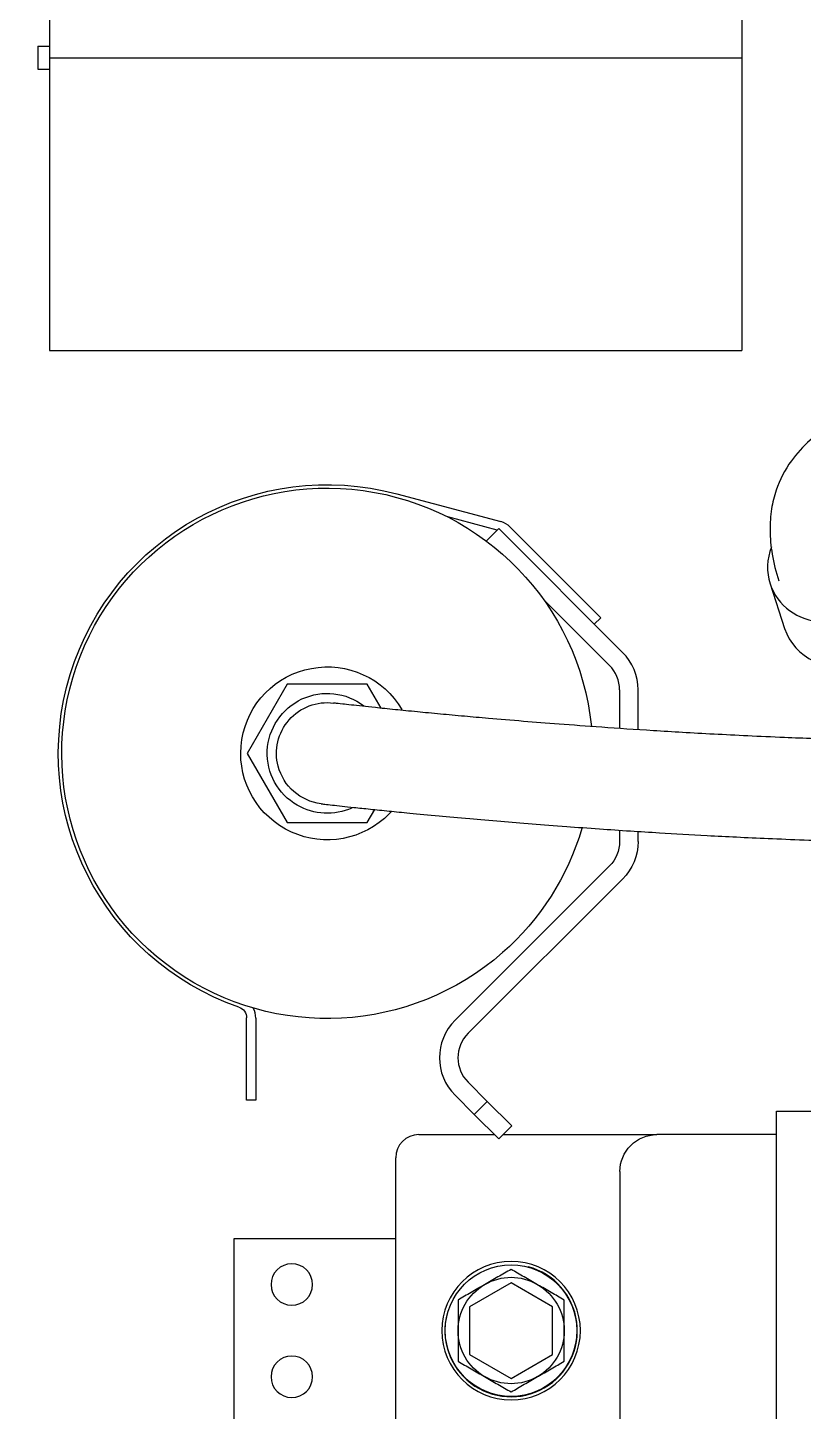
# Model space of a CAD drawing. Header units: millimetres. Extents: x 10462777 to 22643323, y 453826 to 1389191.
# Drawn here: x 11308573 to 11308909, y 586689 to 587289 of the extents above; entities that cross this region are included whole.
import ezdxf

# ---------------------------------------------------------------- set-up
doc = ezdxf.new("R2010")
doc.units = ezdxf.units.MM
doc.header["$LTSCALE"] = 200
doc.header["$MEASUREMENT"] = 0
doc.layers.add('2', color=2, linetype='CONTINUOUS')

msp = doc.modelspace()

# ---------------------------------------------------------------- linework, layer by layer
at = {"layer": '2', "color": 60, "linetype": 'Continuous'}
for p, q in [((11308582.86483, 587301.33391, 0), (11308582.86483, 587276.33356, 0)), ((11308882.86909, 587301.33391, 0), (11308882.86909, 587276.33356, 0)), ((11308577.86476, 587281.33363, 0), (11308582.86483, 587281.33363, 0)), ((11308577.86476, 587281.33363, 0), (11308577.86476, 587271.33349, 0)), ((11308582.86483, 587276.33356, 0), (11308882.86909, 587276.33356, 0)), ((11308582.86483, 587276.33356, 0), (11308582.86483, 587149.33175, 0)), ((11308582.86483, 587276.33356, 0), (11308882.86909, 587276.33356, 0)), ((11308882.86909, 587276.33356, 0), (11308882.86909, 587149.33175, 0)), ((11308577.86476, 587271.33349, 0), (11308582.86483, 587271.33349, 0)), ((11308582.86483, 587149.33175, 0), (11308882.86909, 587149.33175, 0)), ((11308777.48067, 587072.11949, 0), (11308772.12957, 587066.76838, 0)), ((11308831.13181, 587018.46835, 0), (11308777.48067, 587072.11949, 0)), ((11308895.06329, 587048.21469, 0), (11308901.36306, 587028.82599, 0)), ((11308825.47487, 587012.81142, 0), (11308796.97271, 587041.31358, 0)), ((11308685.91929, 587004.68395, 0), (11308668.59853, 586974.68352, 0)), ((11308720.5608, 587004.68395, 0), (11308685.91929, 587004.68395, 0)), ((11308726.57949, 586994.25927, 0), (11308720.5608, 587004.68395, 0)), ((11308829.86834, 587002.20466, 0), (11308829.86834, 586985.47311, 0)), ((11308837.86845, 586984.94093, 0), (11308837.86845, 587002.20466, 0)), ((11308668.59853, 586974.68352, 0), (11308685.91929, 586944.6831, 0)), ((11308720.5608, 586944.6831, 0), (11308723.80952, 586950.31005, 0)), ((11308685.91929, 586944.6831, 0), (11308720.5608, 586944.6831, 0)), ((11308829.86834, 586941.36348, 0), (11308829.86834, 586936.45373, 0)), ((11308837.86845, 586936.45373, 0), (11308837.86845, 586940.83952, 0)), ((11308825.47487, 586925.84698, 0), (11308758.5653, 586858.9374, 0)), ((11308831.13181, 586920.19004, 0), (11308764.22223, 586853.28047, 0)), ((11308764.22223, 586832.06696, 0), (11308772.53085, 586823.75834, 0)), ((11308758.5653, 586826.41003, 0), (11308766.87392, 586818.1014, 0)), ((11308766.87392, 586818.1014, 0), (11308772.53085, 586823.75834, 0)), ((11308772.53085, 586823.75834, 0), (11308783.13761, 586813.15159, 0)), ((11308777.48067, 586807.49465, 0), (11308766.87392, 586818.1014, 0)), ((11308783.13761, 586813.15159, 0), (11308777.48067, 586807.49465, 0)), ((11308782.86767, 586745.13312, 0), (11308764.86741, 586734.74067, 0)), ((11308800.86792, 586734.74067, 0), (11308782.86767, 586745.13312, 0)), ((11308764.86741, 586734.74067, 0), (11308764.86741, 586713.95576, 0)), ((11308800.86792, 586713.95576, 0), (11308800.86792, 586734.74067, 0)), ((11308764.86741, 586713.95576, 0), (11308782.86767, 586703.56331, 0)), ((11308782.86767, 586703.56331, 0), (11308800.86792, 586713.95576, 0))]:
    msp.add_line(p, q, dxfattribs=at)
at = {"layer": '2', "color": 111, "linetype": 'Continuous'}
for p, q in [((11308733.39289, 587087.21548, 0), (11308778.39452, 587075.15733, 0)), ((11308776.80304, 587071.4426, 0), (11308755.39351, 587077.17927, 0)), ((11308782.42917, 587072.82793, 0), (11308821.7367, 587033.52039, 0)), ((11308821.7367, 587033.52039, 0), (11308818.90824, 587030.69192, 0)), ((11308668.27982, 586824.22981, 0), (11308668.27982, 586859.94101, 0)), ((11308672.27988, 586859.92845, 0), (11308672.27988, 586824.22981, 0)), ((11308672.27988, 586824.22981, 0), (11308668.27982, 586824.22981, 0))]:
    msp.add_line(p, q, dxfattribs=at)
at = {"layer": '2', "color": 252, "linetype": 'Continuous'}
for p, q in [((11308897.8693, 586819.47207, 0), (11308967.8703, 586819.47207, 0)), ((11308897.8693, 586799.47178, 0), (11308897.8693, 586819.47207, 0)), ((11308742.8671, 586809.34942, 0), (11308775.62631, 586809.34942, 0)), ((11308779.34481, 586809.34942, 0), (11308846.02669, 586809.34942, 0)), ((11308897.86831, 586809.34942, 0), (11308846.02219, 586809.34942, 0)), ((11308732.86696, 586639.34701, 0), (11308732.86696, 586799.34928, 0)), ((11308897.8693, 586642.63481, 0), (11308897.8693, 586799.47178, 0)), ((11308829.98289, 586793.3492, 0), (11308829.98289, 586655.34724, 0)), ((11308662.86596, 586684.34765, 0), (11308662.86596, 586764.34879, 0)), ((11308662.86596, 586764.34879, 0), (11308732.86711, 586764.34879, 0))]:
    msp.add_line(p, q, dxfattribs=at)
at = {"layer": '2', "color": 252, "linetype": 'Continuous', "extrusion": (0, 0, -1)}
for centre, radius in [((-11308687.86632, 586744.3485, 0), 9.00013), ((-11308782.86767, 586724.34822, 0), 30.00043), ((-11308687.86632, 586704.34793, 0), 9.00013)]:
    msp.add_circle(centre, radius, dxfattribs=at)
at = {"layer": '2', "color": 252, "linetype": 'Continuous'}
msp.add_circle((11308782.86767, 586724.34822, 0), 28.5004, dxfattribs=at)
at = {"layer": '2', "color": 111, "linetype": 'Continuous', "extrusion": (0, 0, -1)}
for centre, radius, start, end in [((-11308703.24004, 586974.68352, 0), 116.50165, 289.20121217, 105.00000002), ((-11308663.27975, 586859.94101, 0), 5.00007, 109.20121217, 180)]:
    msp.add_arc(centre, radius, start, end, dxfattribs=at)
at = {"layer": '2', "color": 60, "linetype": 'Continuous', "extrusion": (0, 0, -1)}
for centre, radius, start, end in [((-11308703.24004, 586974.68352, 0), 115.00163, 228.71889888, 174.15077205), ((-11308703.24004, 586974.68352, 0), 37.50053, 228.71889888, 149.64826476), ((-11308703.24004, 586974.68352, 0), 26.00037, 300, 127.58250359), ((-11308703.24004, 586974.68352, 0), 26.00037, 245.88748586, 300), ((-11308703.24004, 586974.68352, 0), 37.50053, 222.41326911, 228.71889888), ((-11308703.24004, 586974.68352, 0), 115.00163, 196.43140183, 228.71889888), ((-11308814.86812, 586936.45373, 0), 15.00021, 180, 224.99999992), ((-11308814.86812, 586936.45373, 0), 23.00033, 180, 224.99999992)]:
    msp.add_arc(centre, radius, start, end, dxfattribs=at)
at = {"layer": '2', "color": 111, "linetype": 'Continuous'}
for centre, start, end in [((11308776.06512, 587066.46387, 0), 44.99999992, 74.99999998), ((11308663.27975, 586859.92845, 0), 0, 28.6343297)]:
    msp.add_arc(centre, 9.00013, start, end, dxfattribs=at)
at = {"layer": '2', "color": 60, "linetype": 'Continuous'}
for centre, radius, start, end in [((11308814.86812, 587002.20466, 0), 23.00033, 0, 44.99999992), ((11308814.86812, 587002.20466, 0), 15.00021, 0, 44.99999992), ((11308774.82898, 586842.67371, 0), 23.00033, 135.00000008, 224.99999992), ((11308774.82898, 586842.67371, 0), 15.00021, 135.00000008, 224.99999992)]:
    msp.add_arc(centre, radius, start, end, dxfattribs=at)
at = {"layer": '2', "color": 27, "linetype": 'Continuous', "extrusion": (0, 0, -1)}
for start, end in [(345.24533279, 97.21094813), (276.99719155, 345.24533279)]:
    msp.add_arc((-11308703.24004, 586974.68352, 0), 22.00031, start, end, dxfattribs=at)
at = {"layer": '2', "color": 252, "linetype": 'Continuous'}
for centre, radius, start, end in [((11308742.8671, 586799.34928, 0), 10.00014, 90, 180), ((11308782.86767, 586724.34822, 0), 28.67341, 164.99999994, 74.99999998), ((11308782.86767, 586724.34822, 0), 23.00033, 60, 120)]:
    msp.add_arc(centre, radius, start, end, dxfattribs=at)
at = {"layer": '2', "color": 252, "linetype": 'Continuous', "extrusion": (0, 0, -1)}
for start, end in [(0, 60), (120, 180), (300, 0), (180, 240), (240, 300)]:
    msp.add_arc((-11308782.86767, 586724.34822, 0), 23.00033, start, end, dxfattribs=at)
at = {"layer": '2', "color": 60, "linetype": 'Continuous'}
for centre, start_param, end_param in [((11308919.79111, 587056.24925, 0), 0, 3.562271298), ((11308919.79111, 587056.24925, 0), 5.622567152, 6.283185307), ((11308926.09088, 587036.86055, 0), 0, 3.141494679)]:
    msp.add_ellipse(centre, major_axis=(-24.72782, -8.03456), ratio=0.940508586, start_param=start_param, end_param=end_param, dxfattribs=at)
at = {"layer": '2', "color": 252, "linetype": 'Continuous', "extrusion": (0, 0, -1)}
msp.add_ellipse((11308846.02219, 586793.3492, 0), major_axis=(-16.0393, 0), ratio=0.99756405, start_param=0, end_param=1.570796327, dxfattribs=at)
at = {"layer": '2', "color": 27, "linetype": 'Continuous'}
for points, knots in [([(11309520.06228, 586995.34494, 0), (11309520.05974, 586995.34587, 0), (11309520.05199, 586995.3487, 0), (11309520.0288, 586995.35719, 0), (11309519.9761, 586995.37645, 0), (11309519.83255, 586995.4289, 0), (11309519.41846, 586995.57998, 0), (11309518.21274, 586996.01874, 0), (11309515.58786, 586996.96951, 0), (11309511.24696, 586998.53092, 0), (11309505.80673, 587000.47523, 0), (11309499.01699, 587002.88517, 0), (11309490.80294, 587005.77781, 0), (11309480.9501, 587009.21987, 0), (11309469.3069, 587013.25054, 0), (11309455.68409, 587017.91457, 0), (11309441.72205, 587022.64149, 0), (11309425.83357, 587027.96021, 0), (11309408.03331, 587033.84024, 0), (11309388.29948, 587040.24995, 0), (11309369.50489, 587046.25582, 0), (11309350.76567, 587052.14735, 0), (11309330.78492, 587058.31708, 0), (11309308.83462, 587064.95431, 0), (11309282.2494, 587072.79394, 0), (11309254.80819, 587080.60855, 0), (11309227.92866, 587087.94504, 0), (11309206.73107, 587093.52882, 0), (11309186.97964, 587098.53366, 0), (11309167.94849, 587103.16851, 0), (11309149.59365, 587107.43954, 0), (11309130.22789, 587111.70919, 0), (11309104.98928, 587116.92119, 0), (11309073.0605, 587122.72705, 0), (11309038.93263, 587127.5246, 0), (11309009.19449, 587130.1223, 0), (11308984.07014, 587130.72201, 0), (11308961.82907, 587129.39572, 0), (11308945.92422, 587126.56002, 0), (11308934.70996, 587123.13992, 0), (11308927.27393, 587120.13004, 0), (11308919.44143, 587115.91361, 0), (11308911.40285, 587110.01575, 0), (11308903.16147, 587101.03557, 0), (11308897.93575, 587090.79113, 0), (11308895.42105, 587080.47692, 0), (11308894.75678, 587071.21052, 0), (11308895.74176, 587060.76724, 0), (11308897.58336, 587053.36095, 0), (11308898.86603, 587049.45553, 0)], [0, 0, 0, 0, 0.003557012, 0.007095451, 0.012616646, 0.022357794, 0.039381856, 0.068632077, 0.117377441, 0.157366695, 0.194268348, 0.234479025, 0.270975506, 0.304079709, 0.34361468, 0.378242312, 0.4085395, 0.435017803, 0.468847028, 0.496262288, 0.518422997, 0.538789255, 0.558701427, 0.5783101, 0.598020505, 0.623579035, 0.638123806, 0.652085408, 0.664328763, 0.675067465, 0.687258895, 0.698204716, 0.711206035, 0.735327482, 0.762071468, 0.786961472, 0.809972117, 0.833613764, 0.858330738, 0.869729408, 0.879969266, 0.889880989, 0.903246588, 0.920693502, 0.942456356, 0.955039739, 0.968798132, 0.983769195, 1, 1, 1, 1]), ([(11309257.27746, 587034.1613, 0), (11309257.0627, 587033.75453, 0), (11309255.86399, 587031.6189, 0), (11309252.75165, 587027.38394, 0), (11309245.72762, 587020.89189, 0), (11309233.88221, 587013.25701, 0), (11309215.70342, 587005.19451, 0), (11309193.33599, 586998.27586, 0), (11309169.03695, 586992.80308, 0), (11309141.61637, 586988.18299, 0), (11309114.01747, 586984.91583, 0), (11309087.86535, 586982.73994, 0), (11309060.92806, 586981.06115, 0), (11309027.83653, 586979.85879, 0), (11308990.64642, 586979.48301, 0), (11308957.18939, 586979.7985, 0), (11308927.27952, 586980.53663, 0), (11308897.83848, 586981.62192, 0), (11308869.8415, 586982.98105, 0), (11308843.90063, 586984.50541, 0), (11308821.91555, 586985.9802, 0), (11308803.50798, 586987.33974, 0), (11308787.22018, 586988.63329, 0), (11308773.80664, 586989.76744, 0), (11308762.0264, 586990.81232, 0), (11308751.64556, 586991.77079, 0), (11308741.55679, 586992.73962, 0), (11308732.03229, 586993.69003, 0), (11308724.28677, 586994.49227, 0), (11308718.1193, 586995.1503, 0), (11308713.35074, 586995.67235, 0), (11308709.10912, 586996.14853, 0), (11308706.86604, 586996.40846, 0), (11308706.13194, 586996.49477, 0), (11308706.00053, 586996.51022, 0), (11308705.98439, 586996.51206, 0), (11308705.98379, 586996.5121, 0), (11308705.98383, 586996.51209, 0)], [0, 0, 0, 0, 0.005086332, 0.026539543, 0.049956748, 0.078854052, 0.10990669, 0.139550898, 0.163158198, 0.185478369, 0.212500255, 0.227315684, 0.24144297, 0.267816187, 0.292732515, 0.31725822, 0.34208547, 0.367132716, 0.400454603, 0.434312818, 0.468151983, 0.501046086, 0.532443639, 0.568375094, 0.596779425, 0.629070382, 0.665703276, 0.707187348, 0.754089872, 0.792291493, 0.834015288, 0.879552632, 0.94603353, 0.977762778, 0.992230537, 0.998696893, 1, 1, 1, 1]), ([(11308700.56954, 586952.84589, 0), (11308700.57141, 586952.84566, 0), (11308700.57783, 586952.84489, 0), (11308700.59873, 586952.84237, 0), (11308700.6481, 586952.83647, 0), (11308700.7862, 586952.82002, 0), (11308701.19146, 586952.77208, 0), (11308702.38301, 586952.63263, 0), (11308704.98948, 586952.33314, 0), (11308709.30379, 586951.85088, 0), (11308714.7035, 586951.26251, 0), (11308721.42951, 586950.54983, 0), (11308729.54666, 586949.71718, 0), (11308739.25076, 586948.75479, 0), (11308750.67339, 586947.66557, 0), (11308763.98003, 586946.45763, 0), (11308777.54447, 586945.2881, 0), (11308791.56208, 586944.14266, 0), (11308805.8435, 586943.04193, 0), (11308820.20844, 586942.00481, 0), (11308833.76407, 586941.08931, 0), (11308849.01979, 586940.12693, 0), (11308868.17686, 586939.02423, 0), (11308894.04676, 586937.74884, 0), (11308923.33347, 586936.62855, 0), (11308954.83721, 586935.84222, 0), (11308987.05264, 586935.49739, 0), (11309022.83304, 586935.7669, 0), (11309059.27801, 586936.90632, 0), (11309092.28502, 586938.87709, 0), (11309117.28947, 586941.10762, 0), (11309137.52522, 586943.42256, 0), (11309156.3664, 586946.03708, 0), (11309177.75122, 586949.73142, 0), (11309200.02089, 586954.65023, 0), (11309220.52584, 586960.51728, 0), (11309239.90443, 586967.61511, 0), (11309256.74393, 586975.67018, 0), (11309270.11563, 586984.27757, 0), (11309279.69559, 586992.2142, 0), (11309287.62232, 587000.40379, 0), (11309294.70238, 587010.20525, 0), (11309298.35731, 587017.80163, 0), (11309299.81264, 587021.69441, 0)], [0, 0, 0, 0, 0.003880399, 0.007739877, 0.013761331, 0.024383053, 0.042939603, 0.074802711, 0.127840037, 0.171283897, 0.211311804, 0.254850482, 0.294283621, 0.329968793, 0.372459881, 0.409534569, 0.441832122, 0.46991878, 0.497353752, 0.520628284, 0.54028311, 0.557248862, 0.582214411, 0.610112933, 0.639655443, 0.662341019, 0.685381691, 0.708947682, 0.733266536, 0.755073189, 0.773649108, 0.785243786, 0.799625413, 0.817327, 0.838747611, 0.861443199, 0.882035124, 0.90817901, 0.930885478, 0.945825901, 0.960876615, 0.980453066, 1, 1, 1, 1])]:
    msp.add_open_spline(points, degree=3, knots=knots, dxfattribs=at)
at = {"layer": '2', "color": 252, "linetype": 'Continuous'}
for points, knots in [([(11308782.86767, 586750.90671, 0), (11308780.98639, 586749.82055, 0), (11308779.09137, 586748.72646, 0), (11308775.26172, 586746.51541, 0), (11308773.32679, 586745.39828, 0), (11308771.3675, 586744.26708, 0)], [0, 0, 0, 0, 0.5, 0.5, 1, 1, 1, 1]), ([(11308794.36783, 586744.26708, 0), (11308793.39476, 586744.82889, 0), (11308792.41744, 586745.39314, 0), (11308790.45906, 586746.52381, 0), (11308789.49034, 586747.0831, 0), (11308786.61117, 586748.74539, 0), (11308784.72751, 586749.83292, 0), (11308782.86767, 586750.90671, 0)], [0, 0, 0, 0, 0.25, 0.25, 0.5, 0.5, 1, 1, 1, 1]), ([(11308771.3675, 586744.26708, 0), (11308770.87951, 586743.98534, 0), (11308770.38908, 586743.70219, 0), (11308769.41278, 586743.13853, 0), (11308768.92633, 586742.85767, 0), (11308767.47181, 586742.0179, 0), (11308766.50862, 586741.46181, 0), (11308763.63615, 586739.80339, 0), (11308761.74392, 586738.7109, 0), (11308759.86734, 586737.62746, 0)], [0, 0, 0, 0, 0.125, 0.125, 0.25, 0.25, 0.5, 0.5, 1, 1, 1, 1]), ([(11308805.86799, 586737.62746, 0), (11308804.93207, 586738.16782, 0), (11308803.98604, 586738.71401, 0), (11308802.07812, 586739.81555, 0), (11308801.12164, 586740.36777, 0), (11308798.2434, 586742.02953, 0), (11308796.31263, 586743.14425, 0), (11308794.36783, 586744.26708, 0)], [0, 0, 0, 0, 0.25, 0.25, 0.5, 0.5, 1, 1, 1, 1]), ([(11308759.86734, 586737.62746, 0), (11308759.86734, 586735.45515, 0), (11308759.86734, 586733.26697, 0), (11308759.86734, 586728.84487, 0), (11308759.86734, 586726.61061, 0), (11308759.86734, 586724.34822, 0)], [0, 0, 0, 0, 0.5, 0.5, 1, 1, 1, 1]), ([(11308805.86799, 586724.34822, 0), (11308805.86799, 586724.9117, 0), (11308805.86799, 586725.478, 0), (11308805.86799, 586726.60533, 0), (11308805.86799, 586727.16705, 0), (11308805.86799, 586728.84658, 0), (11308805.86799, 586729.95877, 0), (11308805.86799, 586733.27561, 0), (11308805.86799, 586735.46058, 0), (11308805.86799, 586737.62746, 0)], [0, 0, 0, 0, 0.125, 0.125, 0.25, 0.25, 0.5, 0.5, 1, 1, 1, 1]), ([(11308759.86734, 586724.34822, 0), (11308759.86734, 586723.78474, 0), (11308759.86734, 586723.21843, 0), (11308759.86734, 586722.0911, 0), (11308759.86734, 586721.52939, 0), (11308759.86734, 586719.84986, 0), (11308759.86734, 586718.73766, 0), (11308759.86734, 586715.42082, 0), (11308759.86734, 586713.23586, 0), (11308759.86734, 586711.06897, 0)], [0, 0, 0, 0, 0.125, 0.125, 0.25, 0.25, 0.5, 0.5, 1, 1, 1, 1]), ([(11308805.86799, 586711.06897, 0), (11308805.86799, 586713.24128, 0), (11308805.86799, 586715.42946, 0), (11308805.86799, 586719.85156, 0), (11308805.86799, 586722.08583, 0), (11308805.86799, 586724.34822, 0)], [0, 0, 0, 0, 0.5, 0.5, 1, 1, 1, 1]), ([(11308759.86734, 586711.06897, 0), (11308761.72719, 586709.99519, 0), (11308763.61085, 586708.90766, 0), (11308766.49002, 586707.24537, 0), (11308767.45874, 586706.68608, 0), (11308769.41712, 586705.55541, 0), (11308770.39443, 586704.99116, 0), (11308771.3675, 586704.42935, 0)], [0, 0, 0, 0, 0.5, 0.5, 0.75, 0.75, 1, 1, 1, 1]), ([(11308794.36783, 586704.42935, 0), (11308794.85582, 586704.71109, 0), (11308795.34625, 586704.99424, 0), (11308796.32255, 586705.55791, 0), (11308796.80901, 586705.83876, 0), (11308798.26352, 586706.67853, 0), (11308799.22672, 586707.23463, 0), (11308802.09918, 586708.89305, 0), (11308803.99142, 586709.98553, 0), (11308805.86799, 586711.06897, 0)], [0, 0, 0, 0, 0.125, 0.125, 0.25, 0.25, 0.5, 0.5, 1, 1, 1, 1]), ([(11308771.3675, 586704.42935, 0), (11308773.31231, 586703.30652, 0), (11308775.24307, 586702.19179, 0), (11308778.12131, 586700.53004, 0), (11308779.07779, 586699.97781, 0), (11308780.98571, 586698.87627, 0), (11308781.93174, 586698.33009, 0), (11308782.86767, 586697.78973, 0)], [0, 0, 0, 0, 0.5, 0.5, 0.75, 0.75, 1, 1, 1, 1]), ([(11308782.86767, 586697.78973, 0), (11308784.74894, 586698.87588, 0), (11308786.64396, 586699.96997, 0), (11308790.47361, 586702.18102, 0), (11308792.40855, 586703.29816, 0), (11308794.36783, 586704.42935, 0)], [0, 0, 0, 0, 0.5, 0.5, 1, 1, 1, 1])]:
    msp.add_open_spline(points, degree=3, knots=knots, dxfattribs=at)

doc.saveas('drawing.dxf')
